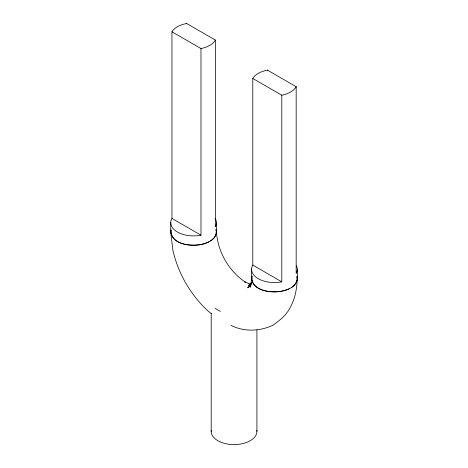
<?xml version="1.0" encoding="UTF-8"?>
<svg xmlns="http://www.w3.org/2000/svg" width="468" height="468" viewBox="0 0 468 468"><rect width="100%" height="100%" fill="white"/><g stroke="black" fill="none" stroke-linecap="round" stroke-linejoin="round"><path stroke-width="0.7" d="M211.279 313.618L207.681 310.688C190.429 294.618 178.22 273.476 172.932 250.497L170.738 232.35L171.048 229.846M170.738 232.35C172.891 243.395 187.036 245.647 196.478 245.127C204.779 244.723 218.363 240.025 216 229.484C217.684 234.064 214.326 238.662 210.506 240.915M297.256 269.697C298.449 277.366 297.49 285.152 289.733 288.487C284.486 291.149 278.507 292.067 272.674 291.851C264.069 291.693 249.584 287.1 252.03 276.079C249.83 293.494 279.18 294.512 289.786 288.458M230.976 325.348C244.08 332.034 260.056 331.443 273.218 325.073C279.18 320.679 285.533 315.877 289.201 309.313C294.688 300.245 296.765 290.113 297.209 279.636L296.987 276.717M251.608 277.752L250.561 287.176L250.936 284.111L251.644 282.403M208.968 241.804C198.175 247.712 170.428 247.028 170.995 230.121M297.209 279.636C296.741 283.081 294.144 285.772 291.324 287.574M251.544 282.52L249.549 286.937L250.766 285.281M250.596 285.088L247.654 287.814L250.386 285.527M250.403 284.907L248.502 285.492L250.515 285.018M186.679 23.499L186.2 23.581A22.856 13.198 0 0 0 171.961 31.801L171.961 218.433A22.856 13.198 0 0 0 177.43 232.034A22.856 13.198 0 0 0 200.983 235.193L200.983 48.555L171.961 31.801M267.497 70.159L267.017 70.235A22.856 13.198 0 0 0 252.779 78.454L252.779 265.093A22.856 13.198 0 0 0 258.242 278.694A22.856 13.198 0 0 0 281.8 281.853L281.8 95.215L252.779 78.454M248.917 284.105L251.041 284.316M250.555 284.345L244.583 281.806L245.647 282.479M186.51 23.4L215.532 40.154M267.327 70.06L296.349 86.814M171.961 218.433L200.983 235.193M252.779 265.093L281.8 281.853M245.583 282.333C228.858 271.188 217.655 251.79 216.444 231.724M296.905 276.366L297.256 279.027M256.914 329.952L256.914 431.402M251.556 269.03L251.556 278.361M216.444 223.037L216.444 232.368M211.197 313.162L211.197 431.402M170.744 222.37L170.744 231.701M281.8 95.215A22.856 13.198 0 0 0 296.039 86.995L296.174 86.715L296.174 273.353L296.677 272.347A22.856 13.198 0 0 0 296.384 265.73M215.093 218.223A22.856 13.198 0 0 1 215.859 225.687L215.362 226.693L215.362 40.055L215.221 40.336A22.856 13.198 0 0 1 200.983 48.555M256.827 430.25A22.856 13.198 0 0 1 234.053 444.6A22.856 13.198 0 0 1 211.284 430.25M220.405 311.343A22.856 13.198 0 0 1 215.333 308.324"/></g></svg>
